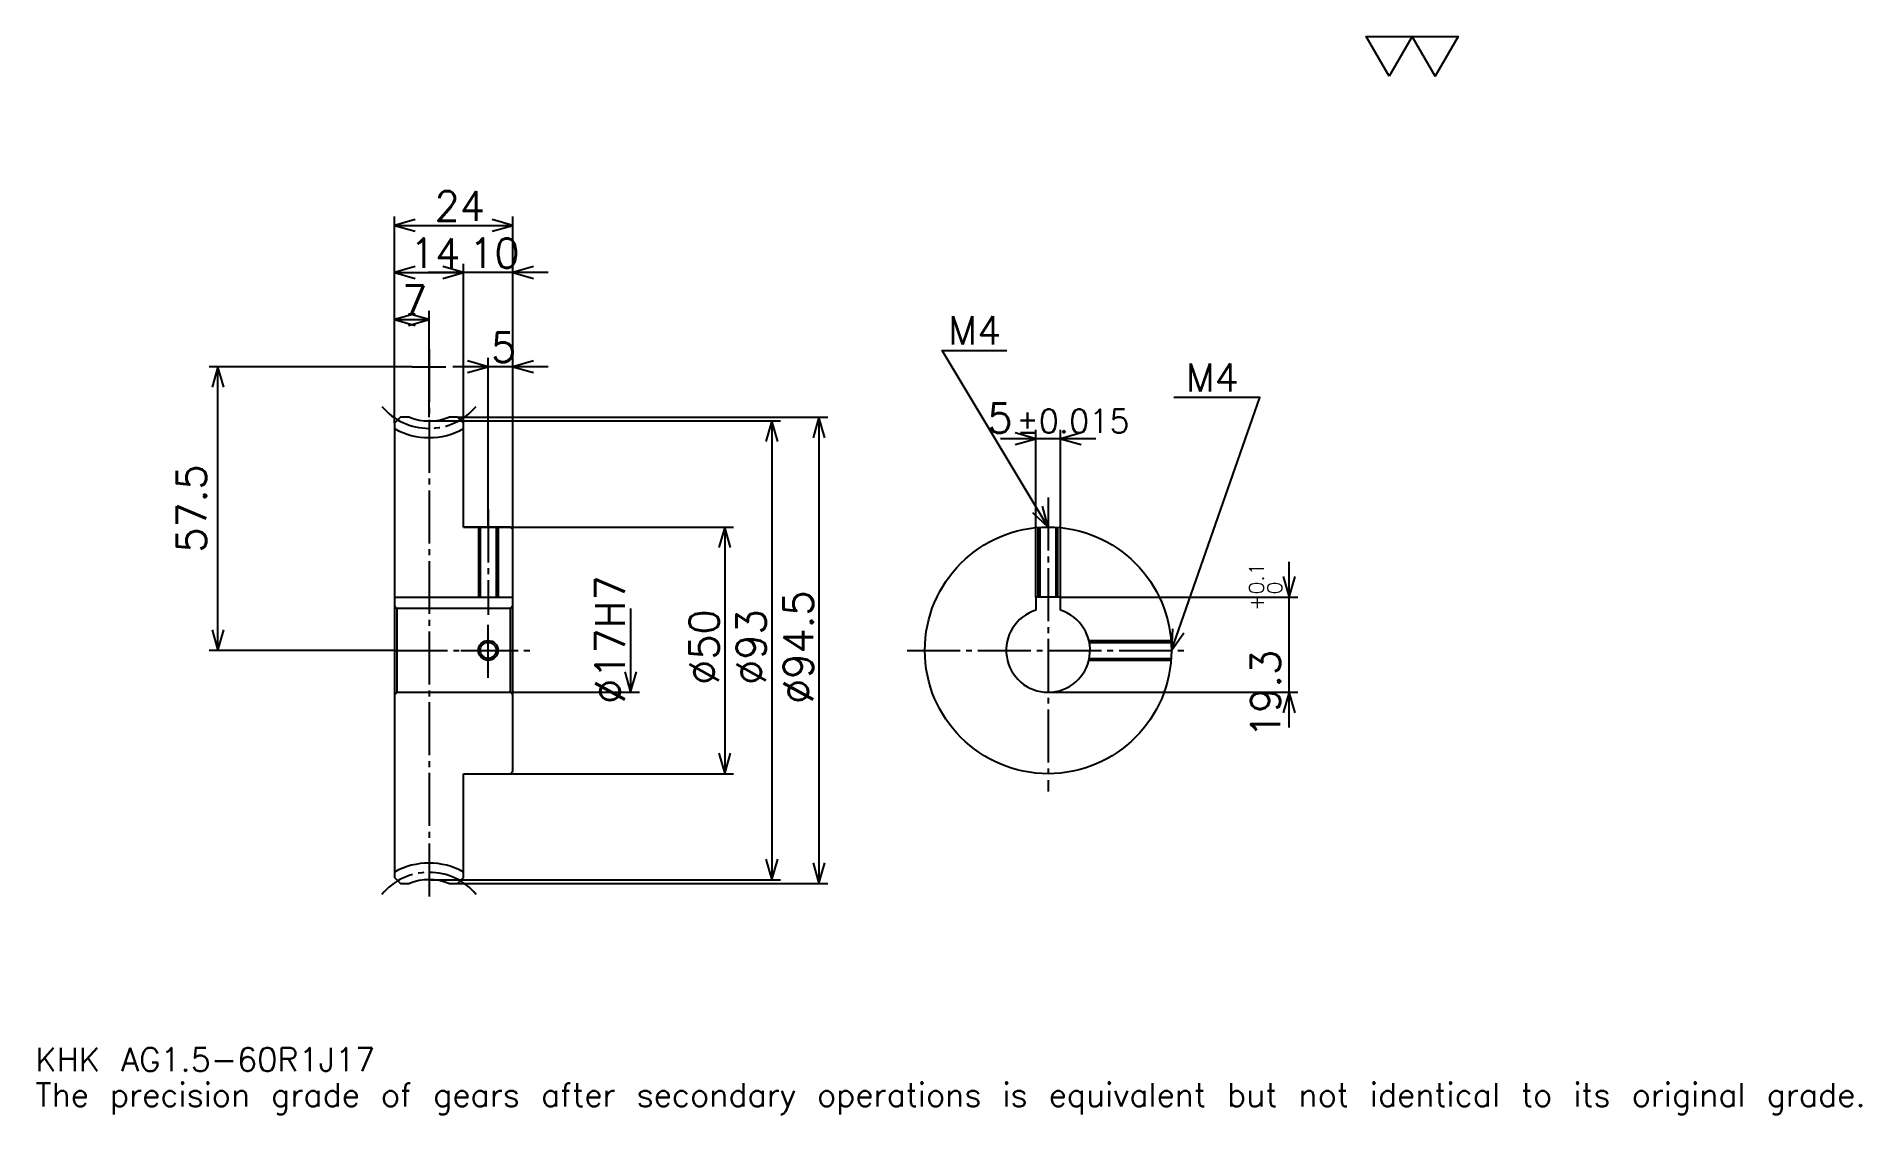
# Model space of a CAD drawing. Extents: x 12 to 382, y 4 to 223.
import ezdxf

# ---------------------------------------------------------------- set-up
doc = ezdxf.new("R2010")
doc.units = 0
doc.linetypes.add('DASHDOT', pattern=[14.322579, 10.741935, -1.193548, 1.193548, -1.193548])
doc.layers.get('0').update_dxf_attribs({"linetype": 'CONTINUOUS'})
doc.layers.add('DASHDOT', color=6, linetype='DASHDOT')
doc.styles.add('KANJI', font='TXT', dxfattribs={"bigfont": 'BIGFONT'})

msp = doc.modelspace()

# ---------------------------------------------------------------- linework, layer by layer
at = {"color": 5}
for p, q in [((84.741943, 145.717743), (84.741943, 186.403214)), ((108.741943, 145.717743), (108.741943, 186.403214)), ((84.741943, 184.612885), (108.741943, 184.612885)), ((84.741943, 175.064514), (98.741943, 175.064514)), ((115.903236, 175.064514), (91.58065, 175.064514)), ((98.741943, 145.717743), (98.741943, 176.854828)), ((91.741943, 145.717743), (91.741943, 167.306442)), ((84.741943, 165.516113), (91.741943, 165.516113)), ((88.322586, 155.967743), (47.145168, 155.967743)), ((48.935493, 98.467735), (48.935493, 155.967743)), ((115.903236, 155.967743), (96.58065, 155.967743)), ((103.741943, 145.717743), (103.741943, 157.758057)), ((84.741943, 144.524185), (84.741943, 145.717743)), ((91.741943, 144.967743), (108.741943, 144.967743)), ((97.548393, 145.717743), (108.741943, 145.717743)), ((98.741943, 144.524185), (98.741943, 145.717743)), ((103.741943, 123.467735), (103.741943, 145.717743)), ((103.741943, 123.467735), (103.741943, 145.717743)), ((108.741943, 145.717743), (172.596771, 145.717743)), ((108.741943, 122.967735), (108.741943, 145.717743)), ((108.741943, 144.967743), (163.048401, 144.967743)), ((161.258072, 144.967743), (161.258072, 51.967735)), ((170.806458, 145.717743), (170.806458, 51.217735)), ((226.951614, 141.370956), (207.629028, 141.370956)), ((214.790329, 109.267738), (214.790329, 143.161285)), ((219.790329, 109.267738), (219.790329, 143.161285)), ((98.741943, 123.467735), (108.741943, 123.467735)), ((108.741943, 123.467735), (153.5, 123.467735)), ((151.709686, 123.467735), (151.709686, 73.467735)), ((266.161316, 82.806442), (266.161316, 116.429024)), ((219.790329, 109.267738), (267.95163, 109.267738)), ((132.612915, 106.967735), (132.612915, 89.967735)), ((84.741943, 98.467735), (47.145172, 98.467735)), ((108.741943, 89.967735), (134.403229, 89.967735)), ((217.290329, 89.967735), (267.95163, 89.967735)), ((98.741943, 73.467735), (108.741943, 73.467735)), ((108.741943, 73.467735), (153.5, 73.467735)), ((91.741943, 51.967735), (108.741943, 51.967735)), ((108.741943, 51.967735), (163.048401, 51.967735)), ((97.548393, 51.217735), (108.741943, 51.217735)), ((108.741943, 51.217735), (172.596771, 51.217735))]:
    msp.add_line(p, q, dxfattribs=at)
at = {"color": 4}
for p, q in [((84.741943, 109.267738), (108.741943, 109.267738)), ((108.741943, 107.467735), (108.241943, 106.967735)), ((84.741943, 89.467735), (85.241943, 89.967735)), ((108.741943, 89.467735), (108.241943, 89.967735))]:
    msp.add_line(p, q, dxfattribs=at)
at = {"color": 7}
msp.add_lwpolyline([(286.451599, 214.838715), (281.796753, 222.907104), (300.416107, 222.907104), (295.761292, 214.838715), (291.106445, 222.907104), (286.451599, 214.838715)], dxfattribs=at)
at = {"color": 5}
for points in [[(88.919365, 185.806442), (84.741943, 184.612885), (88.919365, 183.419342)], [(104.564522, 183.419342), (108.741943, 184.612885), (104.564522, 185.806442)], [(88.919365, 176.258057), (84.741943, 175.064514), (88.919365, 173.870956)], [(94.564522, 173.870956), (98.741943, 175.064514), (94.564522, 176.258057)], [(94.564522, 173.870956), (98.741943, 175.064514), (94.564522, 176.258057)], [(112.919365, 176.258057), (108.741943, 175.064514), (112.919365, 173.870956)], [(88.919365, 166.709671), (84.741943, 165.516113), (88.919365, 164.322571)], [(87.564522, 164.322571), (91.741943, 165.516113), (87.564522, 166.709671)], [(217.290329, 123.467735), (195.806458, 159.274185), (208.935486, 159.274185)], [(50.129044, 151.790314), (48.935493, 155.967743), (47.741943, 151.790314)], [(99.564522, 154.774185), (103.741943, 155.967743), (99.564522, 157.161285)], [(112.919365, 157.161285), (108.741943, 155.967743), (112.919365, 154.774185)], [(242.290329, 98.467735), (260.193542, 149.7258), (242.767746, 149.7258)], [(162.45163, 140.790314), (161.258072, 144.967743), (160.064514, 140.790314)], [(172, 141.540314), (170.806458, 145.717743), (169.612915, 141.540314)], [(210.612915, 140.177414), (214.790329, 141.370956), (210.612915, 142.564514)], [(223.967743, 142.564514), (219.790329, 141.370956), (223.967743, 140.177414)], [(214.117599, 126.435768), (217.290329, 123.467735), (216.16452, 127.663918)], [(152.903229, 119.290314), (151.709686, 123.467735), (150.516144, 119.290314)], [(264.967773, 113.445152), (266.161316, 109.267738), (267.354858, 113.445152)], [(47.741943, 102.645157), (48.935493, 98.467735), (50.129044, 102.645157)], [(242.541, 102.805077), (242.290329, 98.467735), (244.794586, 102.017952)], [(131.419357, 94.145157), (132.612915, 89.967735), (133.806458, 94.145157)], [(267.354858, 85.790314), (266.161316, 89.967735), (264.967773, 85.790314)], [(150.516144, 77.645157), (151.709686, 73.467735), (152.903229, 77.645157)], [(160.064514, 56.145153), (161.258072, 51.967735), (162.45163, 56.145153)], [(169.612915, 55.395153), (170.806458, 51.217735), (172, 55.395153)]]:
    msp.add_lwpolyline(points, dxfattribs=at)
at = {"color": 4}
for points in [[(87.749763, 145.717743), (85.935493, 145.717743), (84.741943, 144.524185), (84.741943, 89.467735)], [(98.741943, 123.467735), (98.741943, 144.524185), (97.548393, 145.717743), (95.734123, 145.717743)], [(98.741943, 73.467735), (108.241943, 73.467735), (108.741943, 73.967735), (108.741943, 122.967735), (108.241943, 123.467735), (98.741943, 123.467735)], [(101.741943, 123.467735), (101.741943, 109.267738)], [(102.121941, 123.467735), (102.121941, 109.267738)], [(105.361946, 123.467735), (105.361946, 109.267738)], [(105.741943, 123.467735), (105.741943, 109.267738)], [(215.290329, 109.267738), (215.290329, 123.387604)], [(215.670334, 109.267738), (215.670334, 123.415192)], [(218.910324, 109.267738), (218.910324, 123.415192)], [(219.290329, 109.267738), (219.290329, 123.387604)], [(84.741943, 107.467735), (85.241943, 106.967735), (85.241943, 89.967735), (108.241943, 89.967735), (108.241943, 106.967735), (85.241943, 106.967735)], [(219.790329, 106.591774), (219.790329, 109.267738), (214.790329, 109.267738), (214.790329, 106.591774)], [(225.551682, 100.467735), (242.210205, 100.467735)], [(225.634521, 100.087738), (242.237793, 100.087738)], [(225.551682, 96.467735), (242.210205, 96.467735)], [(225.634521, 96.847733), (242.237793, 96.847733)], [(84.741943, 89.467735), (84.741943, 52.411285), (85.935493, 51.217735), (87.749763, 51.217735)], [(95.734123, 51.217735), (97.548393, 51.217735), (98.741943, 52.411285), (98.741943, 73.467735)]]:
    msp.add_lwpolyline(points, dxfattribs=at)
for centre, radius in [((217.290329, 98.467735), 25), ((103.741943, 98.467735), 1.62)]:
    msp.add_circle(centre, radius, dxfattribs=at)
at = {"color": 7}
msp.add_circle((103.741943, 98.467735), 2, dxfattribs=at)
at = {"color": 4}
for centre, radius, start, end in [((91.741943, 155.967743), 11, 248.72003407, 291.27996593), ((91.741943, 155.967743), 14.375, 240.85925873, 299.14074127), ((217.290329, 98.467735), 8.5, 107.10463483, 72.89536517), ((91.741943, 40.967735), 14.375, 60.85925873, 119.14074127), ((91.741943, 40.967735), 11, 68.72003407, 111.27996593)]:
    msp.add_arc(centre, radius, start, end, dxfattribs=at)
at = {"layer": 'DASHDOT', "color": 7}
for p, q in [((91.741943, 159.548386), (91.741943, 47.637089)), ((88.322586, 155.967743), (95.161301, 155.967743)), ((217.290329, 129.435471), (217.290329, 69.887093)), ((84.741943, 98.467735), (112.322586, 98.467735)), ((188.709686, 98.467735), (245.870972, 98.467735))]:
    msp.add_line(p, q, dxfattribs=at)
for points in [[(103.741943, 127.048378), (103.741943, 105.687088)], [(103.741943, 92.887093), (103.741943, 104.048378)], [(98.161301, 98.467735), (109.322586, 98.467735)]]:
    msp.add_lwpolyline(points, dxfattribs=at)
for centre, start, end in [((91.741943, 155.967743), 219.99999247, 320.00000753), ((91.741943, 40.967735), 39.99999247, 140.00000753)]:
    msp.add_arc(centre, 12.5, start, end, dxfattribs=at)

# ---------------------------------------------------------------- texts
at = {"color": 7, "style": 'KANJI'}
for s, height, p in [('24', 5.967742, (92.862915, 185.567734)), ('14', 5.967742, (87.862907, 176.019348)), ('10', 5.967742, (99.862915, 176.019348)), ('7', 5.967742, (86.302429, 166.470963)), ('5', 5.967742, (104.302429, 156.922577)), ('M4', 5.729032, (197, 160.467743)), ('M4', 5.729032, (245.154846, 150.919342)), ('5', 5.967742, (204.971725, 142.564514)), ('%%p0.015', 4.774194, (210.879059, 142.564514)), ('KHK AG1.5-60R1J17', 4.774194, (11.935484, 13.129032)), ('The precision grade of gears after secondary operations is equivalent but not identical to its original grade.', 4.774194, (11.935484, 5.967742))]:
    msp.add_text(s, height=height, dxfattribs=at).set_placement(p)
for s, height, p in [('57.5', 5.967742, (46.548397, 118.266121)), ('0.1', 2.983871, (261.029053, 109.844254)), ('%%c17H7', 5.967742, (131.419357, 87.576607)), ('0', 2.983871, (264.729065, 109.844254)), ('%%c94.5', 5.967742, (169.612915, 87.576607)), ('+', 2.983871, (261.029053, 106.502312)), ('%%c50', 5.967742, (150.516144, 91.455643)), ('%%c93', 5.967742, (160.064514, 91.455643)), ('19.3', 5.967742, (264.370972, 80.67157))]:
    msp.add_text(s, height=height, rotation=90, dxfattribs=at).set_placement(p)

doc.saveas('drawing.dxf')
